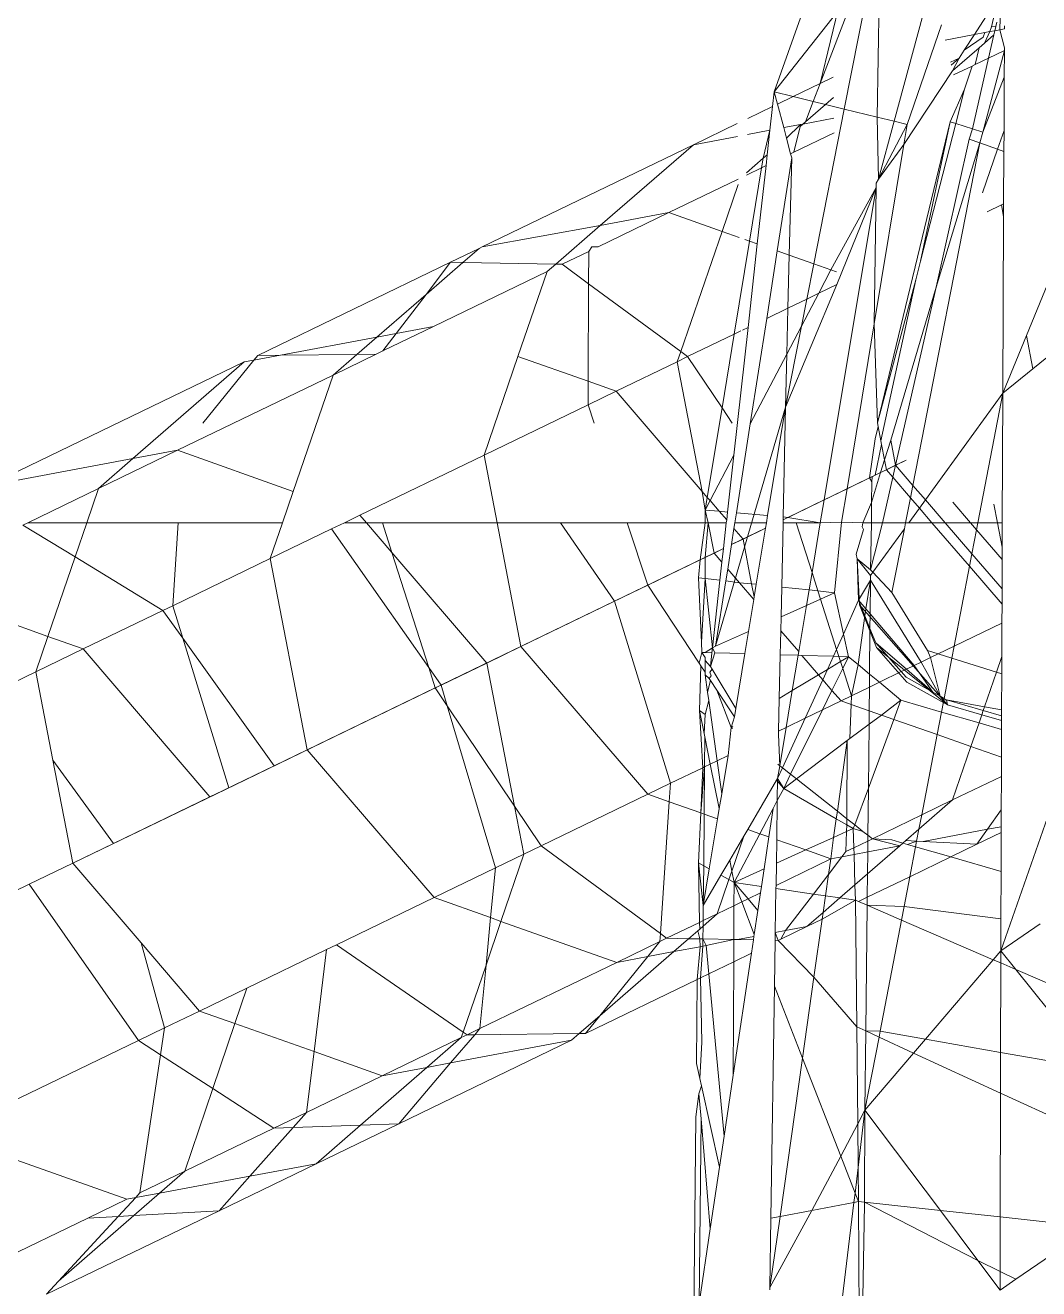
# Model space of a CAD drawing. Header units: metres. Extents: x 6.9 to 88.2, y -7.2 to 15.9.
# Drawn here: x 16.92233 to 16.93714, y 11.80761 to 11.82606 of the extents above; entities that cross this region are included whole.
import ezdxf

# ---------------------------------------------------------------- set-up
doc = ezdxf.new("R2010")
doc.units = ezdxf.units.M
doc.layers.get('0').update_dxf_attribs({"lineweight": 9})

# ---------------------------------------------------------------- blocks, each defined once
blk = doc.blocks.new('firstfloor')
for p, q in [((16.933271, 11.82509), (16.935319, 11.830857)), ((16.935319, 11.830857), (16.933942, 11.825213)), ((16.935025, 11.824661), (16.936125, 11.828719)), ((16.934813, 11.82705), (16.934778, 11.824721)), ((16.934294, 11.82484), (16.934701, 11.826909)), ((16.933271, 11.82509), (16.934485, 11.826633)), ((16.933942, 11.825213), (16.934485, 11.826633)), ((16.936545, 11.826471), (16.936196, 11.825927)), ((16.936545, 11.826471), (16.936447, 11.826042)), ((16.936577, 11.826343), (16.936569, 11.825998)), ((16.935213, 11.824614), (16.935714, 11.82607)), ((16.936447, 11.826042), (16.936422, 11.82597)), ((16.936509, 11.826046), (16.936447, 11.826042)), ((16.936509, 11.826046), (16.936495, 11.825984)), ((16.936524, 11.826109), (16.936509, 11.826046)), ((16.936638, 11.826057), (16.936637, 11.82601)), ((16.936196, 11.825927), (16.935769, 11.825846)), ((16.936196, 11.825927), (16.936049, 11.825698)), ((16.936326, 11.825887), (16.936049, 11.825698)), ((16.936347, 11.825956), (16.936196, 11.825927)), ((16.936347, 11.825956), (16.936326, 11.825887)), ((16.936422, 11.82597), (16.936342, 11.825801)), ((16.936481, 11.825921), (16.936342, 11.825801)), ((16.936422, 11.82597), (16.936347, 11.825956)), ((16.936404, 11.825585), (16.936481, 11.825921)), ((16.936495, 11.825984), (16.936422, 11.82597)), ((16.936495, 11.825984), (16.936481, 11.825921)), ((16.936569, 11.825998), (16.936495, 11.825984)), ((16.936637, 11.82601), (16.936569, 11.825998)), ((16.936569, 11.825998), (16.936636, 11.825735)), ((16.936267, 11.825736), (16.935878, 11.825399)), ((16.936049, 11.825698), (16.935976, 11.825584)), ((16.936267, 11.825736), (16.936207, 11.825489)), ((16.936342, 11.825801), (16.936267, 11.825736)), ((16.93632, 11.8245), (16.936636, 11.825697)), ((16.936404, 11.825585), (16.936636, 11.825697)), ((16.936636, 11.825697), (16.936634, 11.825303)), ((16.936636, 11.825697), (16.936636, 11.825735)), ((16.935976, 11.825584), (16.935847, 11.825524)), ((16.935976, 11.825584), (16.935858, 11.825482)), ((16.935976, 11.825584), (16.935878, 11.825399)), ((16.935893, 11.825338), (16.936162, 11.825468)), ((16.936162, 11.825468), (16.936051, 11.825128)), ((16.936207, 11.825489), (16.936162, 11.825468)), ((16.936168, 11.824549), (16.936404, 11.825585)), ((16.936207, 11.825489), (16.936404, 11.825585)), ((16.933942, 11.825213), (16.934133, 11.825306)), ((16.935878, 11.825399), (16.935165, 11.824321)), ((16.93632, 11.8245), (16.936634, 11.825303)), ((16.936634, 11.825303), (16.93663, 11.824528)), ((16.933942, 11.825213), (16.933548, 11.825023)), ((16.933842, 11.824951), (16.933942, 11.825213)), ((16.936051, 11.825128), (16.935843, 11.824652)), ((16.936051, 11.825128), (16.935923, 11.824627)), ((16.933248, 11.824878), (16.933271, 11.82509)), ((16.933548, 11.825023), (16.933271, 11.82509)), ((16.933319, 11.824912), (16.933271, 11.82509)), ((16.933319, 11.824912), (16.933548, 11.825023)), ((16.933548, 11.825023), (16.933842, 11.824951)), ((16.933842, 11.824951), (16.933728, 11.824654)), ((16.93402, 11.824907), (16.933842, 11.824951)), ((16.934138, 11.825009), (16.93402, 11.824907)), ((16.932888, 11.824704), (16.933248, 11.824878)), ((16.933209, 11.82453), (16.933248, 11.824878)), ((16.933411, 11.824568), (16.933319, 11.824912)), ((16.93402, 11.824907), (16.933728, 11.824654)), ((16.933849, 11.822579), (16.934294, 11.82484)), ((16.934294, 11.82484), (16.93402, 11.824907)), ((16.934778, 11.824721), (16.934294, 11.82484)), ((16.932091, 11.824319), (16.932732, 11.824628)), ((16.933657, 11.824614), (16.933411, 11.824568)), ((16.933451, 11.824414), (16.933411, 11.824568)), ((16.933657, 11.824614), (16.933451, 11.824414)), ((16.933558, 11.824209), (16.933649, 11.824586)), ((16.933649, 11.824586), (16.933689, 11.82462)), ((16.933689, 11.82462), (16.933657, 11.824614)), ((16.934144, 11.824706), (16.933689, 11.82462)), ((16.933728, 11.824654), (16.933689, 11.82462)), ((16.934778, 11.824721), (16.934796, 11.823818)), ((16.935025, 11.824661), (16.934778, 11.824721)), ((16.93478, 11.820258), (16.935843, 11.824652)), ((16.934796, 11.823818), (16.935025, 11.824661)), ((16.935213, 11.824614), (16.934796, 11.823818)), ((16.935213, 11.824614), (16.935025, 11.824661)), ((16.935165, 11.824321), (16.935213, 11.824614)), ((16.935843, 11.824652), (16.935411, 11.822618)), ((16.935923, 11.824627), (16.935411, 11.822618)), ((16.935923, 11.824627), (16.935843, 11.824652)), ((16.936168, 11.824549), (16.935923, 11.824627)), ((16.936122, 11.824401), (16.936168, 11.824549)), ((16.93632, 11.8245), (16.936168, 11.824549)), ((16.932735, 11.82444), (16.932091, 11.824319)), ((16.933209, 11.82453), (16.932882, 11.824468)), ((16.933111, 11.82412), (16.933209, 11.82453)), ((16.933209, 11.82453), (16.933169, 11.82417)), ((16.933512, 11.824187), (16.933451, 11.824414)), ((16.933558, 11.824209), (16.934147, 11.824494)), ((16.93564, 11.822237), (16.936122, 11.824401)), ((16.936274, 11.824347), (16.936122, 11.824401)), ((16.93632, 11.8245), (16.936274, 11.824347)), ((16.93663, 11.824528), (16.936535, 11.824255)), ((16.93663, 11.824528), (16.936628, 11.824222)), ((16.929006, 11.822828), (16.932091, 11.824319)), ((16.932091, 11.824319), (16.930729, 11.823138)), ((16.933512, 11.824187), (16.933558, 11.824209)), ((16.933527, 11.824128), (16.933512, 11.824187)), ((16.934733, 11.821704), (16.935165, 11.824321)), ((16.935165, 11.824321), (16.934796, 11.823818)), ((16.936274, 11.824347), (16.935299, 11.819344)), ((16.93564, 11.822237), (16.936274, 11.824347)), ((16.936535, 11.824255), (16.936274, 11.824347)), ((16.936535, 11.824255), (16.936314, 11.823616)), ((16.936628, 11.824222), (16.936535, 11.824255)), ((16.936624, 11.823455), (16.936628, 11.824222)), ((16.933111, 11.82412), (16.932868, 11.82391)), ((16.933152, 11.824013), (16.933025, 11.82287)), ((16.933088, 11.823982), (16.933111, 11.82412)), ((16.933088, 11.823982), (16.933152, 11.824013)), ((16.933169, 11.82417), (16.933111, 11.82412)), ((16.933169, 11.82417), (16.933152, 11.824013)), ((16.933315, 11.822768), (16.933527, 11.824128)), ((16.933527, 11.824128), (16.933492, 11.822705)), ((16.931733, 11.823327), (16.932746, 11.823817)), ((16.932867, 11.823875), (16.933088, 11.823982)), ((16.932912, 11.82291), (16.933088, 11.823982)), ((16.934796, 11.823818), (16.934763, 11.823755)), ((16.936582, 11.812547), (16.940551, 11.823894)), ((16.932747, 11.823738), (16.932511, 11.823052)), ((16.934001, 11.819133), (16.934762, 11.823693)), ((16.934762, 11.823693), (16.9341, 11.82249)), ((16.934762, 11.823693), (16.934186, 11.822277)), ((16.934762, 11.823693), (16.934733, 11.821704)), ((16.934763, 11.823755), (16.934762, 11.823693)), ((16.936382, 11.823338), (16.936592, 11.823439)), ((16.936592, 11.823439), (16.936624, 11.823455)), ((16.936592, 11.823439), (16.936623, 11.823273)), ((16.936624, 11.823455), (16.936623, 11.823273)), ((16.930699, 11.822828), (16.931733, 11.823327)), ((16.931733, 11.823327), (16.930729, 11.823138)), ((16.932511, 11.823052), (16.931733, 11.823327)), ((16.936623, 11.823273), (16.93661, 11.820689)), ((16.930729, 11.823138), (16.929006, 11.822828)), ((16.930729, 11.823138), (16.930079, 11.822575)), ((16.936957, 11.821534), (16.937618, 11.823144)), ((16.932511, 11.823052), (16.931906, 11.821298)), ((16.93276, 11.822964), (16.932511, 11.823052)), ((16.932687, 11.821553), (16.932912, 11.82291)), ((16.932912, 11.82291), (16.932844, 11.822934)), ((16.933025, 11.82287), (16.932912, 11.82291)), ((16.92896, 11.822805), (16.928543, 11.822604)), ((16.92896, 11.822805), (16.928724, 11.822601)), ((16.929006, 11.822828), (16.92896, 11.822805)), ((16.930561, 11.822761), (16.930173, 11.822573)), ((16.930561, 11.822761), (16.930559, 11.822289)), ((16.930608, 11.822828), (16.930561, 11.822761)), ((16.930699, 11.822828), (16.930608, 11.822828)), ((16.933025, 11.82287), (16.932889, 11.82165)), ((16.933162, 11.821782), (16.933315, 11.822768)), ((16.933492, 11.822705), (16.933315, 11.822768)), ((16.933492, 11.822705), (16.933473, 11.821932)), ((16.933849, 11.822579), (16.933492, 11.822705)), ((16.928543, 11.822604), (16.925726, 11.821242)), ((16.928543, 11.822604), (16.928184, 11.822132)), ((16.928724, 11.822601), (16.928184, 11.822132)), ((16.928724, 11.822601), (16.928543, 11.822604)), ((16.930079, 11.822575), (16.928724, 11.822601)), ((16.930079, 11.822575), (16.929955, 11.822468)), ((16.930173, 11.822573), (16.930079, 11.822575)), ((16.930559, 11.822289), (16.930173, 11.822573)), ((16.933748, 11.822065), (16.933849, 11.822579)), ((16.9341, 11.82249), (16.933849, 11.822579)), ((16.935411, 11.822618), (16.935341, 11.822347)), ((16.928295, 11.821666), (16.929955, 11.822468)), ((16.929955, 11.822468), (16.929528, 11.821228)), ((16.9341, 11.82249), (16.933922, 11.822149)), ((16.934183, 11.822461), (16.9341, 11.82249)), ((16.935341, 11.822347), (16.93478, 11.820258)), ((16.935341, 11.822347), (16.93483, 11.819997)), ((16.930559, 11.822289), (16.930555, 11.820864)), ((16.931906, 11.821298), (16.930559, 11.822289)), ((16.934186, 11.822277), (16.933436, 11.820484)), ((16.933922, 11.822149), (16.933669, 11.821668)), ((16.933922, 11.822149), (16.933748, 11.822065)), ((16.934186, 11.822277), (16.933922, 11.822149)), ((16.934975, 11.820006), (16.93564, 11.822237)), ((16.935046, 11.819638), (16.93564, 11.822237)), ((16.928184, 11.822132), (16.927466, 11.82151)), ((16.928184, 11.822132), (16.92775, 11.821563)), ((16.933748, 11.822065), (16.933473, 11.821932)), ((16.933669, 11.821668), (16.933748, 11.822065)), ((16.932922, 11.820241), (16.933162, 11.821782)), ((16.933473, 11.821932), (16.933162, 11.821782)), ((16.933473, 11.821932), (16.933456, 11.82126)), ((16.928295, 11.821666), (16.927555, 11.821308)), ((16.928295, 11.821666), (16.92775, 11.821563)), ((16.932889, 11.82165), (16.932682, 11.819783)), ((16.932784, 11.821599), (16.932687, 11.821553)), ((16.932889, 11.82165), (16.93281, 11.821612)), ((16.933436, 11.820484), (16.933669, 11.821668)), ((16.933669, 11.821668), (16.933456, 11.82126)), ((16.934336, 11.819295), (16.934733, 11.821704)), ((16.934733, 11.821704), (16.93478, 11.820258)), ((16.93705, 11.821047), (16.937889, 11.821729)), ((16.927466, 11.82151), (16.926059, 11.821246)), ((16.927466, 11.82151), (16.927174, 11.821257)), ((16.92775, 11.821563), (16.927466, 11.82151)), ((16.92775, 11.821563), (16.927555, 11.821308)), ((16.932687, 11.821553), (16.932007, 11.821224)), ((16.932509, 11.820475), (16.932687, 11.821553)), ((16.93661, 11.820689), (16.936957, 11.821534)), ((16.936957, 11.821534), (16.93705, 11.821047)), ((16.926059, 11.821246), (16.92567, 11.821173)), ((16.925726, 11.821242), (16.92567, 11.821173)), ((16.926059, 11.821246), (16.925726, 11.821242)), ((16.927174, 11.821257), (16.926059, 11.821246)), ((16.927455, 11.82126), (16.926827, 11.820956)), ((16.927174, 11.821257), (16.926827, 11.820956)), ((16.927455, 11.82126), (16.927174, 11.821257)), ((16.927555, 11.821308), (16.927455, 11.82126)), ((16.929528, 11.821228), (16.929032, 11.819786)), ((16.930555, 11.820864), (16.929528, 11.821228)), ((16.931906, 11.821298), (16.931855, 11.82115)), ((16.931855, 11.82115), (16.932007, 11.821224)), ((16.932007, 11.821224), (16.931906, 11.821298)), ((16.932509, 11.820475), (16.932007, 11.821224)), ((16.933456, 11.82126), (16.932922, 11.820241)), ((16.933456, 11.82126), (16.933436, 11.820484)), ((16.925526, 11.821146), (16.921791, 11.819341)), ((16.925526, 11.821146), (16.923901, 11.819736)), ((16.92567, 11.821173), (16.924925, 11.820253)), ((16.92567, 11.821173), (16.925526, 11.821146)), ((16.930963, 11.820719), (16.931855, 11.82115)), ((16.931855, 11.82115), (16.932219, 11.819256)), ((16.93661, 11.820689), (16.93705, 11.821047)), ((16.926827, 11.820956), (16.924555, 11.819858)), ((16.926827, 11.820956), (16.926244, 11.819257)), ((16.930555, 11.820864), (16.930554, 11.820521)), ((16.930963, 11.820719), (16.930555, 11.820864)), ((16.930963, 11.820719), (16.930554, 11.820521)), ((16.932219, 11.819256), (16.930963, 11.820719)), ((16.93661, 11.820689), (16.935481, 11.819132)), ((16.936247, 11.818799), (16.93661, 11.820689)), ((16.93661, 11.820689), (16.936604, 11.818799)), ((16.930554, 11.820521), (16.929032, 11.819786)), ((16.930554, 11.820521), (16.930642, 11.820253)), ((16.932294, 11.819168), (16.932509, 11.820475)), ((16.933436, 11.820484), (16.932416, 11.816995)), ((16.932658, 11.820253), (16.932509, 11.820475)), ((16.933436, 11.820484), (16.933175, 11.818903)), ((16.933402, 11.818883), (16.933436, 11.820484)), ((16.93272, 11.818944), (16.932922, 11.820241)), ((16.934748, 11.820023), (16.934791, 11.820202)), ((16.934791, 11.820202), (16.93478, 11.820258)), ((16.934791, 11.820202), (16.93483, 11.819997)), ((16.934663, 11.819453), (16.934748, 11.820023)), ((16.934841, 11.81994), (16.934746, 11.819493)), ((16.93483, 11.819997), (16.934841, 11.81994)), ((16.934841, 11.81994), (16.934883, 11.819719)), ((16.934883, 11.819719), (16.934975, 11.820006)), ((16.934975, 11.820006), (16.935046, 11.819638)), ((16.924555, 11.819858), (16.923398, 11.819299)), ((16.924555, 11.819858), (16.923901, 11.819736)), ((16.926244, 11.819257), (16.924555, 11.819858)), ((16.927219, 11.81891), (16.929032, 11.819786)), ((16.929032, 11.819786), (16.929222, 11.818799)), ((16.932682, 11.819783), (16.932335, 11.819121)), ((16.932682, 11.819783), (16.93259, 11.818955)), ((16.923901, 11.819736), (16.921791, 11.819341)), ((16.923901, 11.819736), (16.923398, 11.819299)), ((16.935201, 11.819713), (16.934484, 11.819367)), ((16.934827, 11.819532), (16.934883, 11.819719)), ((16.934827, 11.819532), (16.934911, 11.819573)), ((16.934883, 11.819719), (16.934911, 11.819573)), ((16.934911, 11.819573), (16.935046, 11.819638)), ((16.934911, 11.819573), (16.935007, 11.819462)), ((16.935007, 11.819462), (16.935046, 11.819638)), ((16.935046, 11.819638), (16.935201, 11.819713)), ((16.935046, 11.819638), (16.935299, 11.819344)), ((16.934336, 11.819295), (16.934663, 11.819453)), ((16.934663, 11.819453), (16.934701, 11.819471)), ((16.934663, 11.819453), (16.934699, 11.819398)), ((16.934695, 11.819092), (16.934827, 11.819532)), ((16.934695, 11.819092), (16.934699, 11.819398)), ((16.934701, 11.819471), (16.934699, 11.819398)), ((16.934701, 11.819471), (16.934746, 11.819493)), ((16.934746, 11.819493), (16.934827, 11.819532)), ((16.934856, 11.818799), (16.935007, 11.819462)), ((16.935007, 11.819462), (16.935264, 11.819164)), ((16.922364, 11.818799), (16.923398, 11.819299)), ((16.923398, 11.819299), (16.923227, 11.818799)), ((16.926244, 11.819257), (16.926087, 11.818799)), ((16.932294, 11.819168), (16.932219, 11.819256)), ((16.932219, 11.819256), (16.932263, 11.818984)), ((16.934484, 11.819367), (16.933402, 11.818843)), ((16.934001, 11.819133), (16.934336, 11.819295)), ((16.934255, 11.818807), (16.934336, 11.819295)), ((16.935299, 11.819344), (16.935264, 11.819164)), ((16.935299, 11.819344), (16.935481, 11.819132)), ((16.932263, 11.818984), (16.932294, 11.819168)), ((16.932335, 11.819121), (16.932263, 11.818984)), ((16.932335, 11.819121), (16.932294, 11.819168)), ((16.932467, 11.818966), (16.932335, 11.819121)), ((16.933471, 11.818877), (16.934001, 11.819133)), ((16.933945, 11.818799), (16.934001, 11.819133)), ((16.934569, 11.818799), (16.934695, 11.819092)), ((16.934695, 11.819092), (16.934691, 11.818799)), ((16.935264, 11.819164), (16.935192, 11.818799)), ((16.935394, 11.819012), (16.935239, 11.818799)), ((16.935264, 11.819164), (16.935394, 11.819012)), ((16.935481, 11.819132), (16.935394, 11.819012)), ((16.935394, 11.819012), (16.935577, 11.818799)), ((16.935481, 11.819132), (16.935768, 11.818799)), ((16.935882, 11.819097), (16.936138, 11.818799)), ((16.936533, 11.818799), (16.936481, 11.819072)), ((16.926991, 11.818799), (16.927219, 11.81891)), ((16.927314, 11.818799), (16.927219, 11.81891)), ((16.932263, 11.818984), (16.932467, 11.818966)), ((16.932263, 11.818984), (16.932307, 11.818799)), ((16.932263, 11.818984), (16.932263, 11.818799)), ((16.932577, 11.818839), (16.932467, 11.818966)), ((16.932467, 11.818966), (16.93259, 11.818955)), ((16.932577, 11.818839), (16.932572, 11.818799)), ((16.93259, 11.818955), (16.932577, 11.818839)), ((16.932697, 11.818799), (16.93272, 11.818944)), ((16.93272, 11.818944), (16.933175, 11.818903)), ((16.933175, 11.818903), (16.933158, 11.818799)), ((16.933401, 11.818799), (16.933402, 11.818843)), ((16.933402, 11.818883), (16.933471, 11.818877)), ((16.933402, 11.818843), (16.933402, 11.818883)), ((16.933402, 11.818843), (16.933471, 11.818877)), ((16.933471, 11.818877), (16.933945, 11.818799)), ((16.922364, 11.818799), (16.922293, 11.818765)), ((16.923056, 11.818299), (16.922293, 11.818765)), ((16.922364, 11.818799), (16.923227, 11.818799)), ((16.923227, 11.818799), (16.923056, 11.818299)), ((16.923227, 11.818799), (16.924564, 11.818799)), ((16.924564, 11.818799), (16.924483, 11.817587)), ((16.924564, 11.818799), (16.926087, 11.818799)), ((16.926087, 11.818799), (16.925908, 11.818276)), ((16.925908, 11.818276), (16.926804, 11.818709)), ((16.926804, 11.818709), (16.926991, 11.818799)), ((16.928223, 11.816686), (16.926804, 11.818709)), ((16.926991, 11.818799), (16.927314, 11.818799)), ((16.927686, 11.818366), (16.927314, 11.818799)), ((16.927314, 11.818799), (16.927547, 11.818799)), ((16.927547, 11.818799), (16.927686, 11.818366)), ((16.927547, 11.818799), (16.929222, 11.818799)), ((16.929222, 11.818799), (16.929571, 11.816992)), ((16.929222, 11.818799), (16.930149, 11.818799)), ((16.930936, 11.817652), (16.930149, 11.818799)), ((16.930149, 11.818799), (16.931125, 11.818799)), ((16.931125, 11.818799), (16.931427, 11.817889)), ((16.931125, 11.818799), (16.932263, 11.818799)), ((16.932263, 11.818799), (16.932192, 11.818259)), ((16.932263, 11.818799), (16.932307, 11.818799)), ((16.932263, 11.818293), (16.932307, 11.818799)), ((16.932307, 11.818799), (16.932392, 11.818356)), ((16.932307, 11.818799), (16.932572, 11.818799)), ((16.932572, 11.818799), (16.932531, 11.818422)), ((16.933145, 11.818719), (16.932648, 11.818479)), ((16.933145, 11.818719), (16.932648, 11.818479)), ((16.932648, 11.818479), (16.932684, 11.818714)), ((16.932684, 11.818714), (16.932697, 11.818799)), ((16.932816, 11.81856), (16.932684, 11.818714)), ((16.932697, 11.818799), (16.933158, 11.818799)), ((16.932816, 11.81856), (16.933145, 11.818719)), ((16.933145, 11.818719), (16.93301, 11.817901)), ((16.933158, 11.818799), (16.933145, 11.818719)), ((16.933381, 11.81786), (16.933401, 11.818799)), ((16.933401, 11.818799), (16.933592, 11.818799)), ((16.933592, 11.818799), (16.933945, 11.818799)), ((16.933824, 11.818074), (16.933592, 11.818799)), ((16.933824, 11.818074), (16.933945, 11.818799)), ((16.933945, 11.818799), (16.934255, 11.818807)), ((16.934153, 11.817776), (16.934255, 11.818807)), ((16.934255, 11.818807), (16.934569, 11.818799)), ((16.934469, 11.818341), (16.934577, 11.8187)), ((16.934569, 11.818799), (16.934556, 11.818741)), ((16.934556, 11.818741), (16.934577, 11.8187)), ((16.934569, 11.818799), (16.934691, 11.818799)), ((16.934691, 11.818799), (16.934681, 11.818113)), ((16.934681, 11.818113), (16.934856, 11.818799)), ((16.934691, 11.818799), (16.934856, 11.818799)), ((16.935174, 11.818709), (16.934715, 11.818076)), ((16.934856, 11.818799), (16.935192, 11.818799)), ((16.935174, 11.818709), (16.934989, 11.817778)), ((16.935192, 11.818799), (16.935174, 11.818709)), ((16.935239, 11.818799), (16.935192, 11.818799)), ((16.935239, 11.818799), (16.935577, 11.818799)), ((16.935577, 11.818799), (16.936125, 11.818163)), ((16.935577, 11.818799), (16.935768, 11.818799)), ((16.935768, 11.818799), (16.93616, 11.818344)), ((16.935768, 11.818799), (16.936138, 11.818799)), ((16.936138, 11.818799), (16.936227, 11.818695)), ((16.936138, 11.818799), (16.936247, 11.818799)), ((16.93616, 11.818344), (16.936227, 11.818695)), ((16.936227, 11.818695), (16.936247, 11.818799)), ((16.936227, 11.818695), (16.936602, 11.81826)), ((16.936247, 11.818799), (16.936533, 11.818799)), ((16.936603, 11.818441), (16.936533, 11.818799)), ((16.936533, 11.818799), (16.936604, 11.818799)), ((16.936604, 11.818799), (16.936603, 11.818441)), ((16.932592, 11.818123), (16.932648, 11.818479)), ((16.932648, 11.818479), (16.932816, 11.81856)), ((16.932942, 11.817908), (16.932816, 11.81856)), ((16.923056, 11.818299), (16.922659, 11.817139)), ((16.924338, 11.817518), (16.923056, 11.818299)), ((16.925908, 11.818276), (16.924483, 11.817587)), ((16.925908, 11.818276), (16.926447, 11.815482)), ((16.929071, 11.81675), (16.927686, 11.818366)), ((16.927686, 11.818366), (16.928223, 11.816686)), ((16.932531, 11.818422), (16.930937, 11.817652)), ((16.932531, 11.818422), (16.931353, 11.817853)), ((16.932263, 11.818293), (16.932192, 11.818259)), ((16.932392, 11.818356), (16.932263, 11.818293)), ((16.932263, 11.817982), (16.932263, 11.818293)), ((16.932392, 11.818356), (16.932531, 11.818422)), ((16.932392, 11.818356), (16.932508, 11.818221)), ((16.932531, 11.818422), (16.932508, 11.818221)), ((16.934486, 11.818273), (16.934469, 11.818341)), ((16.934486, 11.818273), (16.934502, 11.817667)), ((16.934681, 11.818113), (16.934486, 11.818273)), ((16.934486, 11.818273), (16.934679, 11.818027)), ((16.934486, 11.818273), (16.934516, 11.817602)), ((16.936125, 11.818163), (16.93616, 11.818344)), ((16.93616, 11.818344), (16.936601, 11.817832)), ((16.936603, 11.818441), (16.936602, 11.81826)), ((16.932192, 11.818259), (16.931427, 11.817889)), ((16.932192, 11.818259), (16.932165, 11.817992)), ((16.932508, 11.818221), (16.932479, 11.817958)), ((16.932565, 11.817949), (16.932592, 11.818123)), ((16.932592, 11.818123), (16.932765, 11.817922)), ((16.934681, 11.818113), (16.934715, 11.818076)), ((16.935901, 11.816997), (16.936125, 11.818163)), ((16.936125, 11.818163), (16.9366, 11.817612)), ((16.936602, 11.81826), (16.936601, 11.817832)), ((16.932165, 11.817992), (16.932209, 11.817055)), ((16.932165, 11.817992), (16.932263, 11.817982)), ((16.932209, 11.817055), (16.932263, 11.817982)), ((16.932263, 11.817982), (16.932479, 11.817958)), ((16.93237, 11.816974), (16.932263, 11.817982)), ((16.932479, 11.817958), (16.93237, 11.816974)), ((16.932416, 11.816995), (16.932565, 11.817949)), ((16.932565, 11.817949), (16.932765, 11.817922)), ((16.932765, 11.817922), (16.932973, 11.81768)), ((16.932765, 11.817922), (16.932942, 11.817908)), ((16.932979, 11.817716), (16.932942, 11.817908)), ((16.932942, 11.817908), (16.93301, 11.817901)), ((16.933781, 11.817817), (16.933824, 11.818074)), ((16.933911, 11.817803), (16.933824, 11.818074)), ((16.934679, 11.817962), (16.934502, 11.817667)), ((16.934611, 11.81754), (16.934679, 11.817962)), ((16.934679, 11.817962), (16.934674, 11.817467)), ((16.934715, 11.818076), (16.934679, 11.818027)), ((16.934679, 11.818027), (16.934679, 11.817962)), ((16.934679, 11.817962), (16.935419, 11.816764)), ((16.934989, 11.817778), (16.934715, 11.818076)), ((16.931353, 11.817853), (16.927919, 11.816194)), ((16.931427, 11.817889), (16.930936, 11.817652)), ((16.931427, 11.817889), (16.932176, 11.816746)), ((16.93301, 11.817901), (16.932979, 11.817716)), ((16.933371, 11.817425), (16.933381, 11.81786)), ((16.933381, 11.81786), (16.933781, 11.817817)), ((16.933744, 11.817592), (16.933781, 11.817817)), ((16.933781, 11.817817), (16.933911, 11.817803)), ((16.933911, 11.817803), (16.934153, 11.817776)), ((16.933949, 11.817684), (16.933911, 11.817803)), ((16.933949, 11.817684), (16.934153, 11.817776)), ((16.934286, 11.81717), (16.934153, 11.817776)), ((16.934989, 11.817778), (16.935512, 11.816933)), ((16.936601, 11.817832), (16.9366, 11.817612)), ((16.924338, 11.817518), (16.924483, 11.817587)), ((16.924483, 11.817587), (16.92463, 11.817111)), ((16.930937, 11.817652), (16.928119, 11.81629)), ((16.930936, 11.817652), (16.929571, 11.816992)), ((16.931756, 11.814994), (16.930936, 11.817652)), ((16.932973, 11.81768), (16.932896, 11.817211)), ((16.932979, 11.817716), (16.932973, 11.81768)), ((16.933371, 11.817425), (16.933744, 11.817592)), ((16.933631, 11.816916), (16.933744, 11.817592)), ((16.933744, 11.817592), (16.933949, 11.817684)), ((16.934184, 11.816947), (16.933949, 11.817684)), ((16.934502, 11.817667), (16.934286, 11.81717)), ((16.934596, 11.817437), (16.934502, 11.817667)), ((16.934502, 11.817667), (16.934611, 11.81754)), ((16.934516, 11.817602), (16.935804, 11.81614)), ((16.934516, 11.817602), (16.934767, 11.816978)), ((16.934596, 11.817437), (16.934611, 11.81754)), ((16.934611, 11.81754), (16.934674, 11.817467)), ((16.9366, 11.817612), (16.936599, 11.817334)), ((16.922659, 11.817139), (16.921715, 11.817476)), ((16.923174, 11.816955), (16.924338, 11.817518)), ((16.92463, 11.817111), (16.924338, 11.817518)), ((16.933367, 11.817222), (16.933371, 11.817425)), ((16.934496, 11.816727), (16.934596, 11.817437)), ((16.934671, 11.817252), (16.934596, 11.817437)), ((16.934674, 11.817467), (16.934671, 11.817252)), ((16.934674, 11.817467), (16.935315, 11.816714)), ((16.932416, 11.816995), (16.932896, 11.817211)), ((16.932896, 11.817211), (16.932842, 11.816887)), ((16.93336, 11.816871), (16.933367, 11.817222)), ((16.933367, 11.817222), (16.933631, 11.816916)), ((16.934286, 11.81717), (16.934184, 11.816947)), ((16.934358, 11.816841), (16.934286, 11.81717)), ((16.934671, 11.817252), (16.934664, 11.816587)), ((16.934755, 11.817045), (16.934671, 11.817252)), ((16.936599, 11.817334), (16.935901, 11.816997)), ((16.936599, 11.817334), (16.936597, 11.816846)), ((16.922659, 11.817139), (16.922482, 11.81662)), ((16.923174, 11.816955), (16.922659, 11.817139)), ((16.92463, 11.817111), (16.925302, 11.814929)), ((16.925963, 11.815248), (16.92463, 11.817111)), ((16.929071, 11.81675), (16.929571, 11.816992)), ((16.929571, 11.816992), (16.931425, 11.814834)), ((16.932209, 11.817055), (16.932216, 11.816905)), ((16.93237, 11.816974), (16.932416, 11.816995)), ((16.935128, 11.816624), (16.934755, 11.817045)), ((16.934755, 11.817045), (16.935203, 11.81666)), ((16.935901, 11.816997), (16.935668, 11.816885)), ((16.935867, 11.816822), (16.935901, 11.816997)), ((16.922482, 11.81662), (16.923174, 11.816955)), ((16.925024, 11.814795), (16.923174, 11.816955)), ((16.932176, 11.816746), (16.932216, 11.816905)), ((16.932262, 11.816904), (16.932216, 11.816905)), ((16.932216, 11.816905), (16.932262, 11.81683)), ((16.932262, 11.816904), (16.93237, 11.816974)), ((16.932362, 11.816901), (16.932262, 11.816904)), ((16.932262, 11.81683), (16.932262, 11.816789)), ((16.932339, 11.816701), (16.932362, 11.816901)), ((16.932339, 11.816701), (16.932402, 11.8169)), ((16.932362, 11.816901), (16.93237, 11.816974)), ((16.932402, 11.8169), (16.93237, 11.816974)), ((16.932842, 11.816887), (16.932402, 11.8169)), ((16.932842, 11.816887), (16.93271, 11.816085)), ((16.933346, 11.816233), (16.93336, 11.816871)), ((16.933622, 11.816863), (16.93336, 11.816871)), ((16.933536, 11.816347), (16.933622, 11.816863)), ((16.933622, 11.816863), (16.933631, 11.816916)), ((16.933677, 11.816862), (16.933622, 11.816863)), ((16.934139, 11.816848), (16.933677, 11.816862)), ((16.933677, 11.816862), (16.933921, 11.816578)), ((16.934139, 11.816848), (16.934051, 11.816657)), ((16.934184, 11.816947), (16.934139, 11.816848)), ((16.934217, 11.816846), (16.934139, 11.816848)), ((16.934217, 11.816846), (16.934184, 11.816947)), ((16.934358, 11.816841), (16.934217, 11.816846)), ((16.934241, 11.816771), (16.934217, 11.816846)), ((16.934241, 11.816771), (16.934358, 11.816841)), ((16.934273, 11.816669), (16.934358, 11.816841)), ((16.934496, 11.816727), (16.934358, 11.816841)), ((16.934767, 11.816978), (16.93521, 11.816473)), ((16.934767, 11.816978), (16.935804, 11.81614)), ((16.935553, 11.816829), (16.935419, 11.816764)), ((16.935512, 11.816933), (16.935553, 11.816829)), ((16.935512, 11.816933), (16.935668, 11.816885)), ((16.935668, 11.816885), (16.935553, 11.816829)), ((16.935553, 11.816829), (16.935698, 11.816265)), ((16.935668, 11.816885), (16.935867, 11.816822)), ((16.935754, 11.816234), (16.935867, 11.816822)), ((16.935867, 11.816822), (16.936519, 11.816618)), ((16.936519, 11.816618), (16.936597, 11.816846)), ((16.936597, 11.816846), (16.936596, 11.816594)), ((16.922482, 11.81662), (16.921971, 11.816373)), ((16.922482, 11.81662), (16.922731, 11.815332)), ((16.928223, 11.816686), (16.928319, 11.816387)), ((16.928404, 11.816428), (16.928223, 11.816686)), ((16.929071, 11.81675), (16.928404, 11.816428)), ((16.929476, 11.814661), (16.929071, 11.81675)), ((16.9322, 11.81671), (16.932176, 11.816746)), ((16.932181, 11.816055), (16.9322, 11.81671)), ((16.9322, 11.81671), (16.932262, 11.816615)), ((16.932339, 11.816701), (16.932262, 11.816789)), ((16.932262, 11.816789), (16.932262, 11.816615)), ((16.932262, 11.816615), (16.932262, 11.81658)), ((16.932364, 11.81666), (16.93233, 11.816615)), ((16.932349, 11.816565), (16.93233, 11.816615)), ((16.932339, 11.816701), (16.932364, 11.81666)), ((16.93271, 11.816085), (16.932364, 11.81666)), ((16.933921, 11.816578), (16.934051, 11.816657)), ((16.934051, 11.816657), (16.933982, 11.816507)), ((16.934051, 11.816657), (16.934241, 11.816771)), ((16.934116, 11.816351), (16.934273, 11.816669)), ((16.934273, 11.816669), (16.934241, 11.816771)), ((16.9344, 11.816272), (16.934273, 11.816669)), ((16.9344, 11.816272), (16.934496, 11.816727)), ((16.934664, 11.816587), (16.934496, 11.816727)), ((16.935128, 11.816624), (16.934808, 11.816469)), ((16.935203, 11.81666), (16.935128, 11.816624)), ((16.9352, 11.816542), (16.935128, 11.816624)), ((16.935315, 11.816714), (16.935203, 11.81666)), ((16.935203, 11.81666), (16.93559, 11.816325)), ((16.935419, 11.816764), (16.935315, 11.816714)), ((16.935315, 11.816714), (16.93559, 11.816325)), ((16.935419, 11.816764), (16.935698, 11.816265)), ((16.936345, 11.816112), (16.936519, 11.816618)), ((16.936519, 11.816618), (16.936596, 11.816594)), ((16.928404, 11.816428), (16.928319, 11.816387)), ((16.928494, 11.816126), (16.928404, 11.816428)), ((16.932262, 11.81658), (16.93232, 11.816526)), ((16.932262, 11.81658), (16.932298, 11.816325)), ((16.932298, 11.816325), (16.932339, 11.816497)), ((16.932349, 11.816565), (16.93232, 11.816526)), ((16.93232, 11.816526), (16.932339, 11.816497)), ((16.932339, 11.816497), (16.932431, 11.816356)), ((16.933536, 11.816347), (16.933921, 11.816578)), ((16.933982, 11.816507), (16.933725, 11.815945)), ((16.933921, 11.816578), (16.933982, 11.816507)), ((16.933982, 11.816507), (16.934116, 11.816351)), ((16.934664, 11.816587), (16.934662, 11.816398)), ((16.934808, 11.816469), (16.934662, 11.816398)), ((16.934808, 11.816469), (16.934664, 11.816587)), ((16.935123, 11.816206), (16.934808, 11.816469)), ((16.9352, 11.816542), (16.93559, 11.816325)), ((16.93521, 11.816473), (16.935804, 11.81614)), ((16.936596, 11.816594), (16.936594, 11.816066)), ((16.928119, 11.81629), (16.925394, 11.814973)), ((16.926447, 11.815482), (16.928319, 11.816387)), ((16.928319, 11.816387), (16.928494, 11.816126)), ((16.932315, 11.816202), (16.932298, 11.816325)), ((16.932431, 11.816356), (16.93269, 11.815962)), ((16.932431, 11.816356), (16.932644, 11.815811)), ((16.933346, 11.816233), (16.933536, 11.816347)), ((16.933446, 11.815811), (16.933536, 11.816347)), ((16.933976, 11.816067), (16.934116, 11.816351)), ((16.934116, 11.816351), (16.934248, 11.816198)), ((16.934248, 11.816198), (16.9344, 11.816272)), ((16.934396, 11.816146), (16.9344, 11.816272)), ((16.9344, 11.816272), (16.934662, 11.816398)), ((16.934662, 11.816398), (16.934659, 11.816054)), ((16.93559, 11.816325), (16.935698, 11.816265)), ((16.935749, 11.816206), (16.935698, 11.816265)), ((16.935698, 11.816265), (16.935754, 11.816234)), ((16.927919, 11.816194), (16.924184, 11.814389)), ((16.929197, 11.813757), (16.928494, 11.816126)), ((16.928494, 11.816126), (16.929476, 11.814661)), ((16.932315, 11.816202), (16.932261, 11.815999)), ((16.932315, 11.816202), (16.932437, 11.815323)), ((16.93271, 11.816085), (16.93269, 11.815962)), ((16.933336, 11.815757), (16.933346, 11.816233)), ((16.933511, 11.815125), (16.933976, 11.816067)), ((16.933725, 11.815945), (16.933976, 11.816067)), ((16.933976, 11.816067), (16.934248, 11.816198)), ((16.934248, 11.816198), (16.934396, 11.816146)), ((16.934378, 11.815647), (16.934396, 11.816146)), ((16.934396, 11.816146), (16.934659, 11.816054)), ((16.935123, 11.816206), (16.934837, 11.815991)), ((16.935123, 11.816206), (16.93502, 11.815927)), ((16.935716, 11.816034), (16.935123, 11.816206)), ((16.935716, 11.816034), (16.935744, 11.816181)), ((16.935754, 11.816234), (16.935744, 11.816181)), ((16.935744, 11.816181), (16.935749, 11.816206)), ((16.935744, 11.816181), (16.935804, 11.81614)), ((16.935749, 11.816206), (16.935754, 11.816234)), ((16.935787, 11.816215), (16.935749, 11.816206)), ((16.935754, 11.816234), (16.935787, 11.816215)), ((16.935804, 11.81614), (16.935787, 11.816215)), ((16.936327, 11.816058), (16.935787, 11.816215)), ((16.936345, 11.816112), (16.935787, 11.816215)), ((16.935804, 11.81614), (16.936305, 11.815995)), ((16.936305, 11.815995), (16.936327, 11.816058)), ((16.936327, 11.816058), (16.936345, 11.816112)), ((16.936594, 11.815981), (16.936327, 11.816058)), ((16.936594, 11.816066), (16.936345, 11.816112)), ((16.936594, 11.816066), (16.936594, 11.815981)), ((16.932181, 11.816055), (16.932261, 11.815999)), ((16.932227, 11.815221), (16.932181, 11.816055)), ((16.932249, 11.815719), (16.932181, 11.816055)), ((16.932261, 11.815999), (16.932249, 11.815719)), ((16.93269, 11.815962), (16.932644, 11.815811)), ((16.933725, 11.815945), (16.933392, 11.815219)), ((16.933446, 11.815811), (16.933725, 11.815945)), ((16.93502, 11.815927), (16.934647, 11.814924)), ((16.934659, 11.816054), (16.934657, 11.815856)), ((16.934837, 11.815991), (16.934657, 11.815856)), ((16.934659, 11.816054), (16.934837, 11.815991)), ((16.934837, 11.815991), (16.93502, 11.815927)), ((16.93502, 11.815927), (16.935652, 11.815704)), ((16.935652, 11.815704), (16.935716, 11.816034)), ((16.936264, 11.815875), (16.935716, 11.816034)), ((16.936146, 11.81553), (16.936264, 11.815875)), ((16.936264, 11.815875), (16.936305, 11.815995)), ((16.936594, 11.815779), (16.936264, 11.815875)), ((16.936305, 11.815995), (16.936594, 11.815911)), ((16.936594, 11.815981), (16.936594, 11.815911)), ((16.936594, 11.815911), (16.936594, 11.815779)), ((16.932258, 11.815672), (16.932249, 11.815719)), ((16.932644, 11.815811), (16.932597, 11.8154)), ((16.932644, 11.815811), (16.932667, 11.815825)), ((16.932644, 11.815811), (16.932661, 11.815792)), ((16.933335, 11.815705), (16.933336, 11.815757)), ((16.933352, 11.81525), (16.933335, 11.815705)), ((16.933446, 11.815811), (16.933336, 11.815757)), ((16.933352, 11.81525), (16.933446, 11.815811)), ((16.934657, 11.815856), (16.934378, 11.815647)), ((16.934657, 11.815856), (16.934647, 11.814924)), ((16.935427, 11.814532), (16.935652, 11.815704)), ((16.935652, 11.815704), (16.936146, 11.81553)), ((16.936594, 11.815779), (16.936592, 11.815373)), ((16.932258, 11.815672), (16.932254, 11.815235)), ((16.932338, 11.815275), (16.932258, 11.815672)), ((16.93434, 11.815618), (16.933595, 11.815059)), ((16.934194, 11.814587), (16.93434, 11.815618)), ((16.934335, 11.814475), (16.93434, 11.815618)), ((16.934378, 11.815647), (16.93434, 11.815618)), ((16.935878, 11.81475), (16.936146, 11.81553)), ((16.936146, 11.81553), (16.936592, 11.815373)), ((16.923619, 11.814116), (16.922731, 11.815332)), ((16.922731, 11.815332), (16.923023, 11.813827)), ((16.926447, 11.815482), (16.925963, 11.815248)), ((16.926447, 11.815482), (16.928301, 11.813324)), ((16.932437, 11.815323), (16.932338, 11.815275)), ((16.932597, 11.8154), (16.932437, 11.815323)), ((16.932437, 11.815323), (16.932505, 11.814842)), ((16.932597, 11.8154), (16.932505, 11.814842)), ((16.936592, 11.815373), (16.936591, 11.815095)), ((16.925963, 11.815248), (16.925302, 11.814929)), ((16.932227, 11.815221), (16.931756, 11.814994)), ((16.932254, 11.815235), (16.932198, 11.814562)), ((16.932198, 11.814562), (16.932227, 11.815221)), ((16.932254, 11.815235), (16.932227, 11.815221)), ((16.932248, 11.814544), (16.932254, 11.815235)), ((16.932338, 11.815275), (16.932254, 11.815235)), ((16.932469, 11.814625), (16.932338, 11.815275)), ((16.933321, 11.815064), (16.933352, 11.81525)), ((16.933392, 11.815219), (16.933321, 11.815064)), ((16.933326, 11.815271), (16.933352, 11.81525)), ((16.933352, 11.81525), (16.933392, 11.815219)), ((16.933392, 11.815219), (16.933511, 11.815125)), ((16.925394, 11.814973), (16.923023, 11.813827)), ((16.931425, 11.814834), (16.931756, 11.814994)), ((16.931737, 11.814724), (16.931756, 11.814994)), ((16.933307, 11.81504), (16.932885, 11.814319)), ((16.933321, 11.815064), (16.933307, 11.81504)), ((16.933307, 11.81504), (16.93341, 11.81492)), ((16.933317, 11.814743), (16.933321, 11.815064)), ((16.93341, 11.81492), (16.933321, 11.815064)), ((16.93341, 11.81492), (16.933511, 11.815125)), ((16.933595, 11.815059), (16.93341, 11.81492)), ((16.933511, 11.815125), (16.933595, 11.815059)), ((16.933595, 11.815059), (16.934194, 11.814587)), ((16.935878, 11.81475), (16.936591, 11.815095)), ((16.936591, 11.815095), (16.936589, 11.814605)), ((16.925024, 11.814795), (16.923619, 11.814116)), ((16.925302, 11.814929), (16.925024, 11.814795)), ((16.929866, 11.81408), (16.931425, 11.814834)), ((16.931425, 11.814834), (16.931737, 11.814724)), ((16.932505, 11.814842), (16.932469, 11.814625)), ((16.93341, 11.81492), (16.933317, 11.814743)), ((16.93341, 11.81492), (16.934179, 11.814476)), ((16.934647, 11.814924), (16.934448, 11.814387)), ((16.93464, 11.814235), (16.934647, 11.814924)), ((16.929476, 11.814661), (16.929866, 11.81408)), ((16.929613, 11.813958), (16.929476, 11.814661)), ((16.931608, 11.812799), (16.931737, 11.814724)), ((16.931737, 11.814724), (16.932198, 11.814562)), ((16.932469, 11.814625), (16.932444, 11.814475)), ((16.933256, 11.814628), (16.93306, 11.814257)), ((16.933194, 11.81421), (16.933256, 11.814628)), ((16.933256, 11.814628), (16.933317, 11.814743)), ((16.933308, 11.81417), (16.933317, 11.814743)), ((16.934179, 11.814476), (16.934194, 11.814587)), ((16.934194, 11.814587), (16.934335, 11.814475)), ((16.935387, 11.814324), (16.935878, 11.81475)), ((16.935427, 11.814532), (16.935878, 11.81475)), ((16.936389, 11.814322), (16.936589, 11.814605)), ((16.936589, 11.814605), (16.936589, 11.81436)), ((16.932198, 11.814562), (16.932165, 11.81383)), ((16.932198, 11.814562), (16.932248, 11.814544)), ((16.932241, 11.813789), (16.932248, 11.814544)), ((16.932248, 11.814544), (16.932444, 11.814475)), ((16.932444, 11.814475), (16.932323, 11.813744)), ((16.93414, 11.814203), (16.934179, 11.814476)), ((16.934179, 11.814476), (16.934332, 11.814387)), ((16.934332, 11.814387), (16.934335, 11.814475)), ((16.934335, 11.814475), (16.934448, 11.814387)), ((16.934706, 11.814184), (16.935427, 11.814532)), ((16.935387, 11.814324), (16.935427, 11.814532)), ((16.924184, 11.814389), (16.923023, 11.813827)), ((16.932621, 11.813869), (16.932828, 11.814222)), ((16.932653, 11.81371), (16.932828, 11.814222)), ((16.93306, 11.814257), (16.932685, 11.813547)), ((16.932885, 11.814319), (16.932828, 11.814222)), ((16.932885, 11.814319), (16.93306, 11.814257)), ((16.93306, 11.814257), (16.933194, 11.81421)), ((16.934329, 11.814288), (16.93414, 11.814203)), ((16.934318, 11.813996), (16.934329, 11.814288)), ((16.934329, 11.814288), (16.934332, 11.814387)), ((16.934427, 11.814332), (16.934329, 11.814288)), ((16.934332, 11.814387), (16.934427, 11.814332)), ((16.934448, 11.814387), (16.934427, 11.814332)), ((16.934427, 11.814332), (16.934569, 11.814291)), ((16.934435, 11.814053), (16.934427, 11.814332)), ((16.934448, 11.814387), (16.934569, 11.814291)), ((16.934569, 11.814291), (16.93464, 11.814235)), ((16.93464, 11.814235), (16.934639, 11.814151)), ((16.93464, 11.814235), (16.934706, 11.814184)), ((16.935195, 11.814158), (16.935387, 11.814324)), ((16.935353, 11.814149), (16.935387, 11.814324)), ((16.935446, 11.814145), (16.936389, 11.814322)), ((16.936233, 11.814103), (16.936389, 11.814322)), ((16.936588, 11.814275), (16.936233, 11.814103)), ((16.936389, 11.814322), (16.936589, 11.81436)), ((16.936588, 11.814275), (16.936586, 11.813705)), ((16.936589, 11.81436), (16.936588, 11.814275)), ((16.923619, 11.814116), (16.923023, 11.813827)), ((16.929866, 11.81408), (16.929613, 11.813958)), ((16.929866, 11.81408), (16.931608, 11.812799)), ((16.933124, 11.813745), (16.933194, 11.81421)), ((16.933303, 11.813826), (16.933308, 11.81417)), ((16.933308, 11.81417), (16.933734, 11.81402)), ((16.93414, 11.814203), (16.933734, 11.81402)), ((16.9341, 11.813891), (16.93414, 11.814203)), ((16.934318, 11.813996), (16.934435, 11.814053)), ((16.934435, 11.814053), (16.934639, 11.814151)), ((16.934438, 11.813955), (16.934435, 11.814053)), ((16.934634, 11.813671), (16.935106, 11.81408)), ((16.934639, 11.814151), (16.934638, 11.813992)), ((16.934638, 11.813992), (16.935106, 11.81408)), ((16.934639, 11.814151), (16.934706, 11.814184)), ((16.934706, 11.814184), (16.934992, 11.814168)), ((16.934706, 11.814184), (16.935106, 11.81408)), ((16.934992, 11.814168), (16.935153, 11.814122)), ((16.935106, 11.81408), (16.935153, 11.814122)), ((16.935153, 11.814122), (16.935195, 11.814158)), ((16.935153, 11.814122), (16.93522, 11.814102)), ((16.935195, 11.814158), (16.935353, 11.814149)), ((16.93522, 11.814102), (16.935353, 11.814149)), ((16.93522, 11.814102), (16.935338, 11.814068)), ((16.935253, 11.81363), (16.935338, 11.814068)), ((16.935338, 11.814068), (16.935353, 11.814149)), ((16.935338, 11.814068), (16.935851, 11.813919)), ((16.935353, 11.814149), (16.935446, 11.814145)), ((16.935446, 11.814145), (16.936233, 11.814103)), ((16.935851, 11.813919), (16.936233, 11.814103)), ((16.929613, 11.813958), (16.929197, 11.813757)), ((16.929279, 11.812978), (16.929613, 11.813958)), ((16.932621, 11.813869), (16.932494, 11.813652)), ((16.932653, 11.81371), (16.932621, 11.813869)), ((16.9341, 11.813891), (16.933298, 11.813503)), ((16.933734, 11.81402), (16.933303, 11.813826)), ((16.933734, 11.81402), (16.9341, 11.813891)), ((16.934064, 11.813663), (16.934261, 11.813921)), ((16.934064, 11.813663), (16.9341, 11.813891)), ((16.9341, 11.813891), (16.934261, 11.813921)), ((16.934318, 11.813996), (16.934261, 11.813921)), ((16.934261, 11.813921), (16.934438, 11.813955)), ((16.934438, 11.813955), (16.934638, 11.813992)), ((16.934451, 11.813512), (16.934438, 11.813955)), ((16.934638, 11.813992), (16.934634, 11.813671)), ((16.935253, 11.81363), (16.935851, 11.813919)), ((16.935851, 11.813919), (16.936586, 11.813705)), ((16.922384, 11.813519), (16.923023, 11.813827)), ((16.923023, 11.813827), (16.924021, 11.812664)), ((16.929197, 11.813757), (16.928301, 11.813324)), ((16.929127, 11.813032), (16.929197, 11.813757)), ((16.932241, 11.813789), (16.932165, 11.81383)), ((16.932165, 11.81383), (16.932181, 11.812963)), ((16.932235, 11.813211), (16.932165, 11.81383)), ((16.932235, 11.813211), (16.932241, 11.813789)), ((16.932323, 11.813744), (16.932235, 11.813211)), ((16.932323, 11.813744), (16.932241, 11.813789)), ((16.932611, 11.813588), (16.932653, 11.81371)), ((16.932685, 11.813547), (16.932653, 11.81371)), ((16.933124, 11.813745), (16.932685, 11.813547)), ((16.933086, 11.813488), (16.933124, 11.813745)), ((16.933298, 11.813503), (16.933303, 11.813826)), ((16.933846, 11.813377), (16.934064, 11.813663)), ((16.93402, 11.813351), (16.934064, 11.813663)), ((16.934451, 11.813512), (16.934634, 11.813671)), ((16.934634, 11.813671), (16.934631, 11.813329)), ((16.936586, 11.813705), (16.936584, 11.813016)), ((16.921378, 11.813033), (16.922384, 11.813519)), ((16.922384, 11.813519), (16.923984, 11.811238)), ((16.932494, 11.813652), (16.932235, 11.813211)), ((16.93244, 11.813088), (16.932611, 11.813588)), ((16.932611, 11.813588), (16.932494, 11.813652)), ((16.932685, 11.813547), (16.932611, 11.813588)), ((16.932684, 11.813206), (16.932685, 11.813547)), ((16.932685, 11.813547), (16.933086, 11.813488)), ((16.932685, 11.813547), (16.932891, 11.813306)), ((16.932685, 11.813547), (16.932797, 11.813261)), ((16.933072, 11.813394), (16.933086, 11.813488)), ((16.933297, 11.813457), (16.933298, 11.813503)), ((16.934229, 11.81332), (16.934451, 11.813512)), ((16.934457, 11.813286), (16.934451, 11.813512)), ((16.934631, 11.813329), (16.935253, 11.81363)), ((16.93517, 11.813196), (16.935253, 11.81363)), ((16.926876, 11.812635), (16.928301, 11.813324)), ((16.928301, 11.813324), (16.929127, 11.813032)), ((16.932797, 11.813261), (16.932891, 11.813306)), ((16.932891, 11.813306), (16.933072, 11.813394)), ((16.932891, 11.813306), (16.933033, 11.813138)), ((16.933033, 11.813138), (16.933072, 11.813394)), ((16.933287, 11.812815), (16.933297, 11.813457)), ((16.933297, 11.813457), (16.933846, 11.813377)), ((16.933439, 11.812843), (16.933846, 11.813377)), ((16.933846, 11.813377), (16.93402, 11.813351)), ((16.933986, 11.813109), (16.93402, 11.813351)), ((16.933986, 11.813109), (16.934229, 11.81332)), ((16.93402, 11.813351), (16.934229, 11.81332)), ((16.934229, 11.81332), (16.934457, 11.813286)), ((16.934503, 11.813267), (16.934631, 11.813329)), ((16.934629, 11.813212), (16.934631, 11.813329)), ((16.932235, 11.813211), (16.932233, 11.812988)), ((16.93244, 11.813088), (16.932684, 11.813206)), ((16.932682, 11.812712), (16.932684, 11.813206)), ((16.932684, 11.813206), (16.932797, 11.813261)), ((16.932797, 11.813261), (16.932981, 11.812788)), ((16.932981, 11.812788), (16.933033, 11.813138)), ((16.933746, 11.812901), (16.933986, 11.813109)), ((16.933972, 11.81301), (16.934457, 11.813286)), ((16.933972, 11.81301), (16.933986, 11.813109)), ((16.934457, 11.813286), (16.934503, 11.813267)), ((16.93448, 11.811436), (16.934457, 11.813286)), ((16.934503, 11.813267), (16.934629, 11.813212)), ((16.93461, 11.811377), (16.934629, 11.813212)), ((16.934629, 11.813212), (16.935131, 11.812996)), ((16.934629, 11.813212), (16.93517, 11.813196)), ((16.935131, 11.812996), (16.93517, 11.813196)), ((16.93517, 11.813196), (16.936584, 11.813016)), ((16.929061, 11.812339), (16.929127, 11.813032)), ((16.929061, 11.812339), (16.929279, 11.812978)), ((16.929127, 11.813032), (16.929279, 11.812978)), ((16.929279, 11.812978), (16.930973, 11.812379)), ((16.9317, 11.812731), (16.932181, 11.812963)), ((16.932181, 11.812963), (16.932233, 11.812988)), ((16.932181, 11.812963), (16.932183, 11.812865)), ((16.932232, 11.812908), (16.93244, 11.813088)), ((16.932233, 11.812988), (16.932232, 11.812908)), ((16.932233, 11.812988), (16.93244, 11.813088)), ((16.933746, 11.812901), (16.933972, 11.81301)), ((16.933852, 11.812162), (16.933972, 11.81301)), ((16.93482, 11.811376), (16.935131, 11.812996)), ((16.935131, 11.812996), (16.936472, 11.812418)), ((16.936584, 11.813016), (16.936582, 11.812547)), ((16.936582, 11.812547), (16.93716, 11.812943)), ((16.9316, 11.812683), (16.931608, 11.812799)), ((16.931608, 11.812799), (16.9317, 11.812731)), ((16.932021, 11.812725), (16.932155, 11.812841)), ((16.932183, 11.812865), (16.932155, 11.812841)), ((16.932155, 11.812841), (16.932186, 11.812722)), ((16.932183, 11.812865), (16.932232, 11.812908)), ((16.932232, 11.812908), (16.93223, 11.812721)), ((16.932737, 11.812711), (16.932976, 11.812756)), ((16.932969, 11.812707), (16.932976, 11.812756)), ((16.932976, 11.812756), (16.932981, 11.812788)), ((16.933286, 11.812701), (16.933287, 11.812815)), ((16.933287, 11.812815), (16.933439, 11.812843)), ((16.933287, 11.812815), (16.93333, 11.8127)), ((16.933746, 11.812901), (16.93337, 11.812719)), ((16.93337, 11.812719), (16.933439, 11.812843)), ((16.933439, 11.812843), (16.933746, 11.812901)), ((16.924364, 11.811421), (16.924021, 11.812664)), ((16.924021, 11.812664), (16.924875, 11.811668)), ((16.925567, 11.812003), (16.926732, 11.812566)), ((16.926548, 11.811075), (16.926732, 11.812566)), ((16.926732, 11.812566), (16.926876, 11.812635)), ((16.926876, 11.812635), (16.928727, 11.81136)), ((16.9316, 11.812683), (16.930973, 11.812379)), ((16.931423, 11.812464), (16.9316, 11.812683)), ((16.9317, 11.812731), (16.9316, 11.812683)), ((16.9317, 11.812731), (16.932021, 11.812725)), ((16.931803, 11.812536), (16.932021, 11.812725)), ((16.931803, 11.812536), (16.932188, 11.812608)), ((16.932021, 11.812725), (16.932186, 11.812722)), ((16.932188, 11.812608), (16.932148, 11.812129)), ((16.932186, 11.812722), (16.932188, 11.812608)), ((16.932186, 11.812722), (16.93223, 11.812721)), ((16.932188, 11.812608), (16.932229, 11.812616)), ((16.932229, 11.812616), (16.932196, 11.812152)), ((16.93223, 11.812721), (16.932229, 11.812616)), ((16.932229, 11.812616), (16.932279, 11.812625)), ((16.93223, 11.812721), (16.932279, 11.812625)), ((16.93223, 11.812721), (16.932682, 11.812712)), ((16.932279, 11.812625), (16.932682, 11.812712)), ((16.932279, 11.812625), (16.932318, 11.812211)), ((16.932681, 11.812386), (16.932682, 11.812712)), ((16.932682, 11.812712), (16.932737, 11.812711)), ((16.932737, 11.812711), (16.932969, 11.812707)), ((16.93294, 11.812512), (16.932969, 11.812707)), ((16.933276, 11.812033), (16.933286, 11.812701)), ((16.933286, 11.812701), (16.93333, 11.8127)), ((16.93337, 11.812719), (16.93333, 11.8127)), ((16.93333, 11.8127), (16.933852, 11.812162)), ((16.930973, 11.812379), (16.928972, 11.811412)), ((16.930722, 11.811597), (16.931803, 11.812536)), ((16.930722, 11.811597), (16.931423, 11.812464)), ((16.930973, 11.812379), (16.931423, 11.812464)), ((16.931423, 11.812464), (16.931803, 11.812536)), ((16.932681, 11.812386), (16.932318, 11.812211)), ((16.932674, 11.81073), (16.93294, 11.812512)), ((16.932674, 11.81073), (16.932681, 11.812386)), ((16.93294, 11.812512), (16.932681, 11.812386)), ((16.935483, 11.811259), (16.936472, 11.812418)), ((16.936472, 11.812418), (16.936582, 11.812547)), ((16.936472, 11.812418), (16.936582, 11.81237)), ((16.936582, 11.81237), (16.936579, 11.811065)), ((16.9368, 11.812276), (16.936582, 11.812547)), ((16.936582, 11.812547), (16.936582, 11.81237)), ((16.936582, 11.81237), (16.9368, 11.812276)), ((16.928727, 11.81136), (16.929061, 11.812339)), ((16.928972, 11.811412), (16.929061, 11.812339)), ((16.932196, 11.812152), (16.932318, 11.812211)), ((16.932318, 11.812211), (16.932541, 11.809843)), ((16.937971, 11.81082), (16.9368, 11.812276)), ((16.9368, 11.812276), (16.939562, 11.811085)), ((16.924875, 11.811668), (16.925567, 11.812003)), ((16.925392, 11.811485), (16.925567, 11.812003)), ((16.932148, 11.812129), (16.930512, 11.811338)), ((16.932148, 11.812129), (16.932135, 11.810901)), ((16.932196, 11.812152), (16.932148, 11.812129)), ((16.932196, 11.812152), (16.932213, 11.811216)), ((16.933224, 11.808642), (16.933276, 11.812033)), ((16.933276, 11.812033), (16.933686, 11.81098)), ((16.933686, 11.81098), (16.933852, 11.812162)), ((16.933852, 11.812162), (16.93448, 11.811436)), ((16.924875, 11.811668), (16.924364, 11.811421)), ((16.924875, 11.811668), (16.925392, 11.811485)), ((16.925069, 11.810536), (16.925392, 11.811485)), ((16.925392, 11.811485), (16.926548, 11.811075)), ((16.930423, 11.811338), (16.930722, 11.811597)), ((16.930512, 11.811338), (16.930722, 11.811597)), ((16.924364, 11.811421), (16.923984, 11.811238)), ((16.924306, 11.81103), (16.924364, 11.811421)), ((16.9287, 11.811281), (16.927543, 11.810722)), ((16.928198, 11.810845), (16.9287, 11.811281)), ((16.928544, 11.81091), (16.928895, 11.811322)), ((16.9287, 11.811281), (16.928727, 11.81136)), ((16.9287, 11.811281), (16.928783, 11.811321)), ((16.928727, 11.81136), (16.928783, 11.811321)), ((16.928783, 11.811321), (16.928972, 11.811412)), ((16.928783, 11.811321), (16.928895, 11.811322)), ((16.928895, 11.811322), (16.928972, 11.811412)), ((16.928895, 11.811322), (16.930423, 11.811338)), ((16.930312, 11.811242), (16.930423, 11.811338)), ((16.930423, 11.811338), (16.930512, 11.811338)), ((16.93461, 11.811377), (16.93448, 11.811436)), ((16.934492, 11.810021), (16.93448, 11.811436)), ((16.93461, 11.811377), (16.934598, 11.810222)), ((16.934598, 11.810222), (16.934803, 11.811288)), ((16.93482, 11.811376), (16.93461, 11.811377)), ((16.93461, 11.811377), (16.934803, 11.811288)), ((16.934803, 11.811288), (16.93482, 11.811376)), ((16.934803, 11.811288), (16.935309, 11.811055)), ((16.935483, 11.811259), (16.93482, 11.811376)), ((16.923984, 11.811238), (16.9221, 11.810327)), ((16.923984, 11.811238), (16.924306, 11.81103)), ((16.930312, 11.811242), (16.927787, 11.810021)), ((16.928544, 11.81091), (16.930312, 11.811242)), ((16.932213, 11.811216), (16.932184, 11.810682)), ((16.935309, 11.811055), (16.935483, 11.811259)), ((16.936579, 11.811065), (16.935483, 11.811259)), ((16.924005, 11.809012), (16.924306, 11.81103)), ((16.924306, 11.81103), (16.925069, 11.810536)), ((16.926438, 11.810188), (16.926548, 11.811075)), ((16.926548, 11.811075), (16.927543, 11.810722)), ((16.927787, 11.810021), (16.928544, 11.81091)), ((16.928198, 11.810845), (16.928544, 11.81091)), ((16.932135, 11.810901), (16.932184, 11.810682)), ((16.93336, 11.808668), (16.933686, 11.81098)), ((16.933686, 11.81098), (16.934243, 11.80955)), ((16.934598, 11.810222), (16.935309, 11.811055)), ((16.935309, 11.811055), (16.936578, 11.81047)), ((16.936579, 11.811065), (16.936578, 11.81047)), ((16.937971, 11.81082), (16.936579, 11.811065)), ((16.926438, 11.810188), (16.927543, 11.810722)), ((16.927228, 11.810002), (16.928198, 11.810845)), ((16.927543, 11.810722), (16.928198, 11.810845)), ((16.932541, 11.809843), (16.932674, 11.81073)), ((16.924659, 11.809328), (16.925069, 11.810536)), ((16.925069, 11.810536), (16.925962, 11.809958)), ((16.932208, 11.810576), (16.932172, 11.810461)), ((16.932184, 11.810682), (16.932208, 11.810576)), ((16.932208, 11.810576), (16.932473, 11.80939)), ((16.932172, 11.810461), (16.932128, 11.810125)), ((16.932203, 11.810094), (16.932172, 11.810461)), ((16.936578, 11.81047), (16.936575, 11.808661)), ((16.936578, 11.81047), (16.939077, 11.809318)), ((16.925962, 11.809958), (16.926438, 11.810188)), ((16.926242, 11.809967), (16.926438, 11.810188)), ((16.934598, 11.810222), (16.934492, 11.810021)), ((16.934497, 11.809382), (16.934598, 11.810222)), ((16.934598, 11.810222), (16.93459, 11.808877)), ((16.935699, 11.808756), (16.934598, 11.810222)), ((16.926242, 11.809967), (16.927228, 11.810002)), ((16.927787, 11.810021), (16.926577, 11.809437)), ((16.926577, 11.809437), (16.927228, 11.810002)), ((16.927228, 11.810002), (16.927787, 11.810021)), ((16.932083, 11.805772), (16.932128, 11.810125)), ((16.932175, 11.807396), (16.932203, 11.810094)), ((16.932338, 11.808486), (16.932203, 11.810094)), ((16.934492, 11.810021), (16.934243, 11.80955)), ((16.934497, 11.809382), (16.934492, 11.810021)), ((16.924659, 11.809328), (16.925962, 11.809958)), ((16.925608, 11.809255), (16.926242, 11.809967)), ((16.925962, 11.809958), (16.926242, 11.809967)), ((16.932473, 11.80939), (16.932541, 11.809843)), ((16.92197, 11.809575), (16.923813, 11.808919)), ((16.926577, 11.809437), (16.925161, 11.808752)), ((16.925608, 11.809255), (16.926577, 11.809437)), ((16.934243, 11.80955), (16.933823, 11.808757)), ((16.934243, 11.80955), (16.934453, 11.809011)), ((16.924659, 11.809328), (16.924005, 11.809012)), ((16.924292, 11.809009), (16.924659, 11.809328)), ((16.924292, 11.809009), (16.925608, 11.809255)), ((16.925161, 11.808752), (16.925608, 11.809255)), ((16.932338, 11.808486), (16.932473, 11.80939)), ((16.934453, 11.809011), (16.934497, 11.809382)), ((16.934501, 11.808886), (16.934497, 11.809382)), ((16.923242, 11.808643), (16.923813, 11.808919)), ((16.923688, 11.808669), (16.923942, 11.808943)), ((16.923942, 11.808943), (16.923813, 11.808919)), ((16.923915, 11.808681), (16.924292, 11.809009)), ((16.924005, 11.809012), (16.923942, 11.808943)), ((16.923942, 11.808943), (16.924292, 11.809009)), ((16.934436, 11.808874), (16.933823, 11.808757)), ((16.934107, 11.806136), (16.934436, 11.808874)), ((16.934436, 11.808874), (16.934453, 11.809011)), ((16.934501, 11.808886), (16.934436, 11.808874)), ((16.934453, 11.809011), (16.934501, 11.808886)), ((16.934527, 11.805437), (16.934501, 11.808886)), ((16.93459, 11.808877), (16.934501, 11.808886)), ((16.935699, 11.808756), (16.93459, 11.808877)), ((16.93459, 11.808877), (16.936248, 11.808025)), ((16.93459, 11.808877), (16.93459, 11.808843)), ((16.925161, 11.808752), (16.922639, 11.807533)), ((16.922816, 11.807725), (16.923915, 11.808681)), ((16.923688, 11.808669), (16.923915, 11.808681)), ((16.923915, 11.808681), (16.925161, 11.808752)), ((16.933823, 11.808757), (16.933209, 11.80763)), ((16.933823, 11.808757), (16.93336, 11.808668)), ((16.93459, 11.808843), (16.934527, 11.805437)), ((16.936248, 11.808025), (16.935699, 11.808756)), ((16.936575, 11.808661), (16.935699, 11.808756)), ((16.921679, 11.807888), (16.923242, 11.808643)), ((16.922816, 11.807725), (16.923688, 11.808669)), ((16.923242, 11.808643), (16.923688, 11.808669)), ((16.933209, 11.80763), (16.93336, 11.808668)), ((16.933209, 11.80763), (16.933224, 11.808642)), ((16.93336, 11.808668), (16.933224, 11.808642)), ((16.936575, 11.808661), (16.936573, 11.807864)), ((16.937913, 11.808516), (16.936575, 11.808661)), ((16.936803, 11.807751), (16.937913, 11.808516)), ((16.932175, 11.807396), (16.932338, 11.808486)), ((16.936572, 11.807592), (16.936248, 11.808025)), ((16.936248, 11.808025), (16.936573, 11.807864)), ((16.936573, 11.807864), (16.936572, 11.807592)), ((16.936573, 11.807864), (16.936803, 11.807751)), ((16.922639, 11.807533), (16.922816, 11.807725)), ((16.933209, 11.80763), (16.933208, 11.807596)), ((16.936572, 11.807592), (16.936803, 11.807751))]:
    blk.add_line(p, q)

msp = doc.modelspace()

# ---------------------------------------------------------------- block references
msp.add_blockref('firstfloor', (0, 0))

doc.saveas('drawing.dxf')
